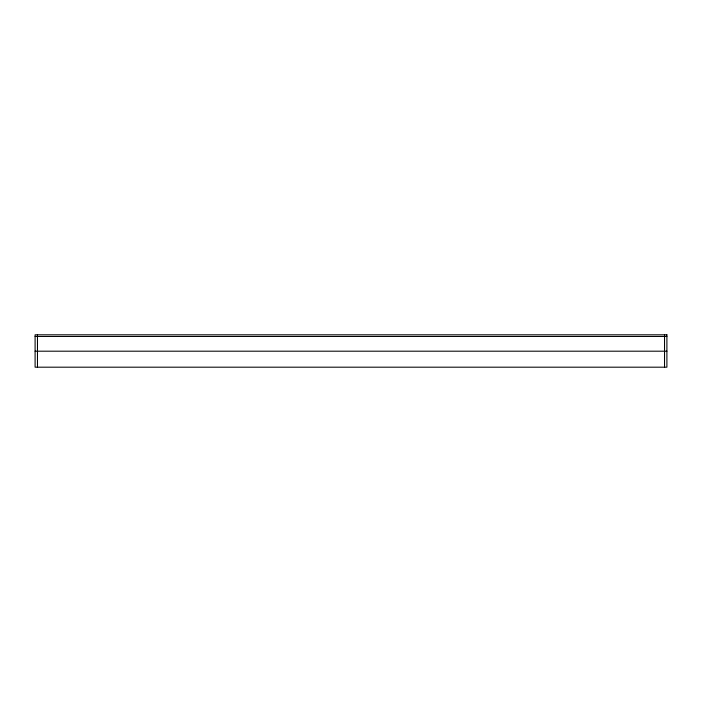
<?xml version="1.0" encoding="UTF-8"?>
<svg xmlns="http://www.w3.org/2000/svg" width="702" height="702" viewBox="0 0 702 702"><rect width="100%" height="100%" fill="white"/><g stroke="black" fill="none" stroke-linecap="round" stroke-linejoin="round"><path stroke-width="1.05" d="M35.1 336.469L666.9 336.469M35.1 351.193L666.9 351.193M664.531 334.81L664.531 367.19M37.469 334.81L37.469 367.19M666.9 334.81L35.1 334.81L35.1 367.19L666.9 367.19L666.9 334.81"/></g></svg>
